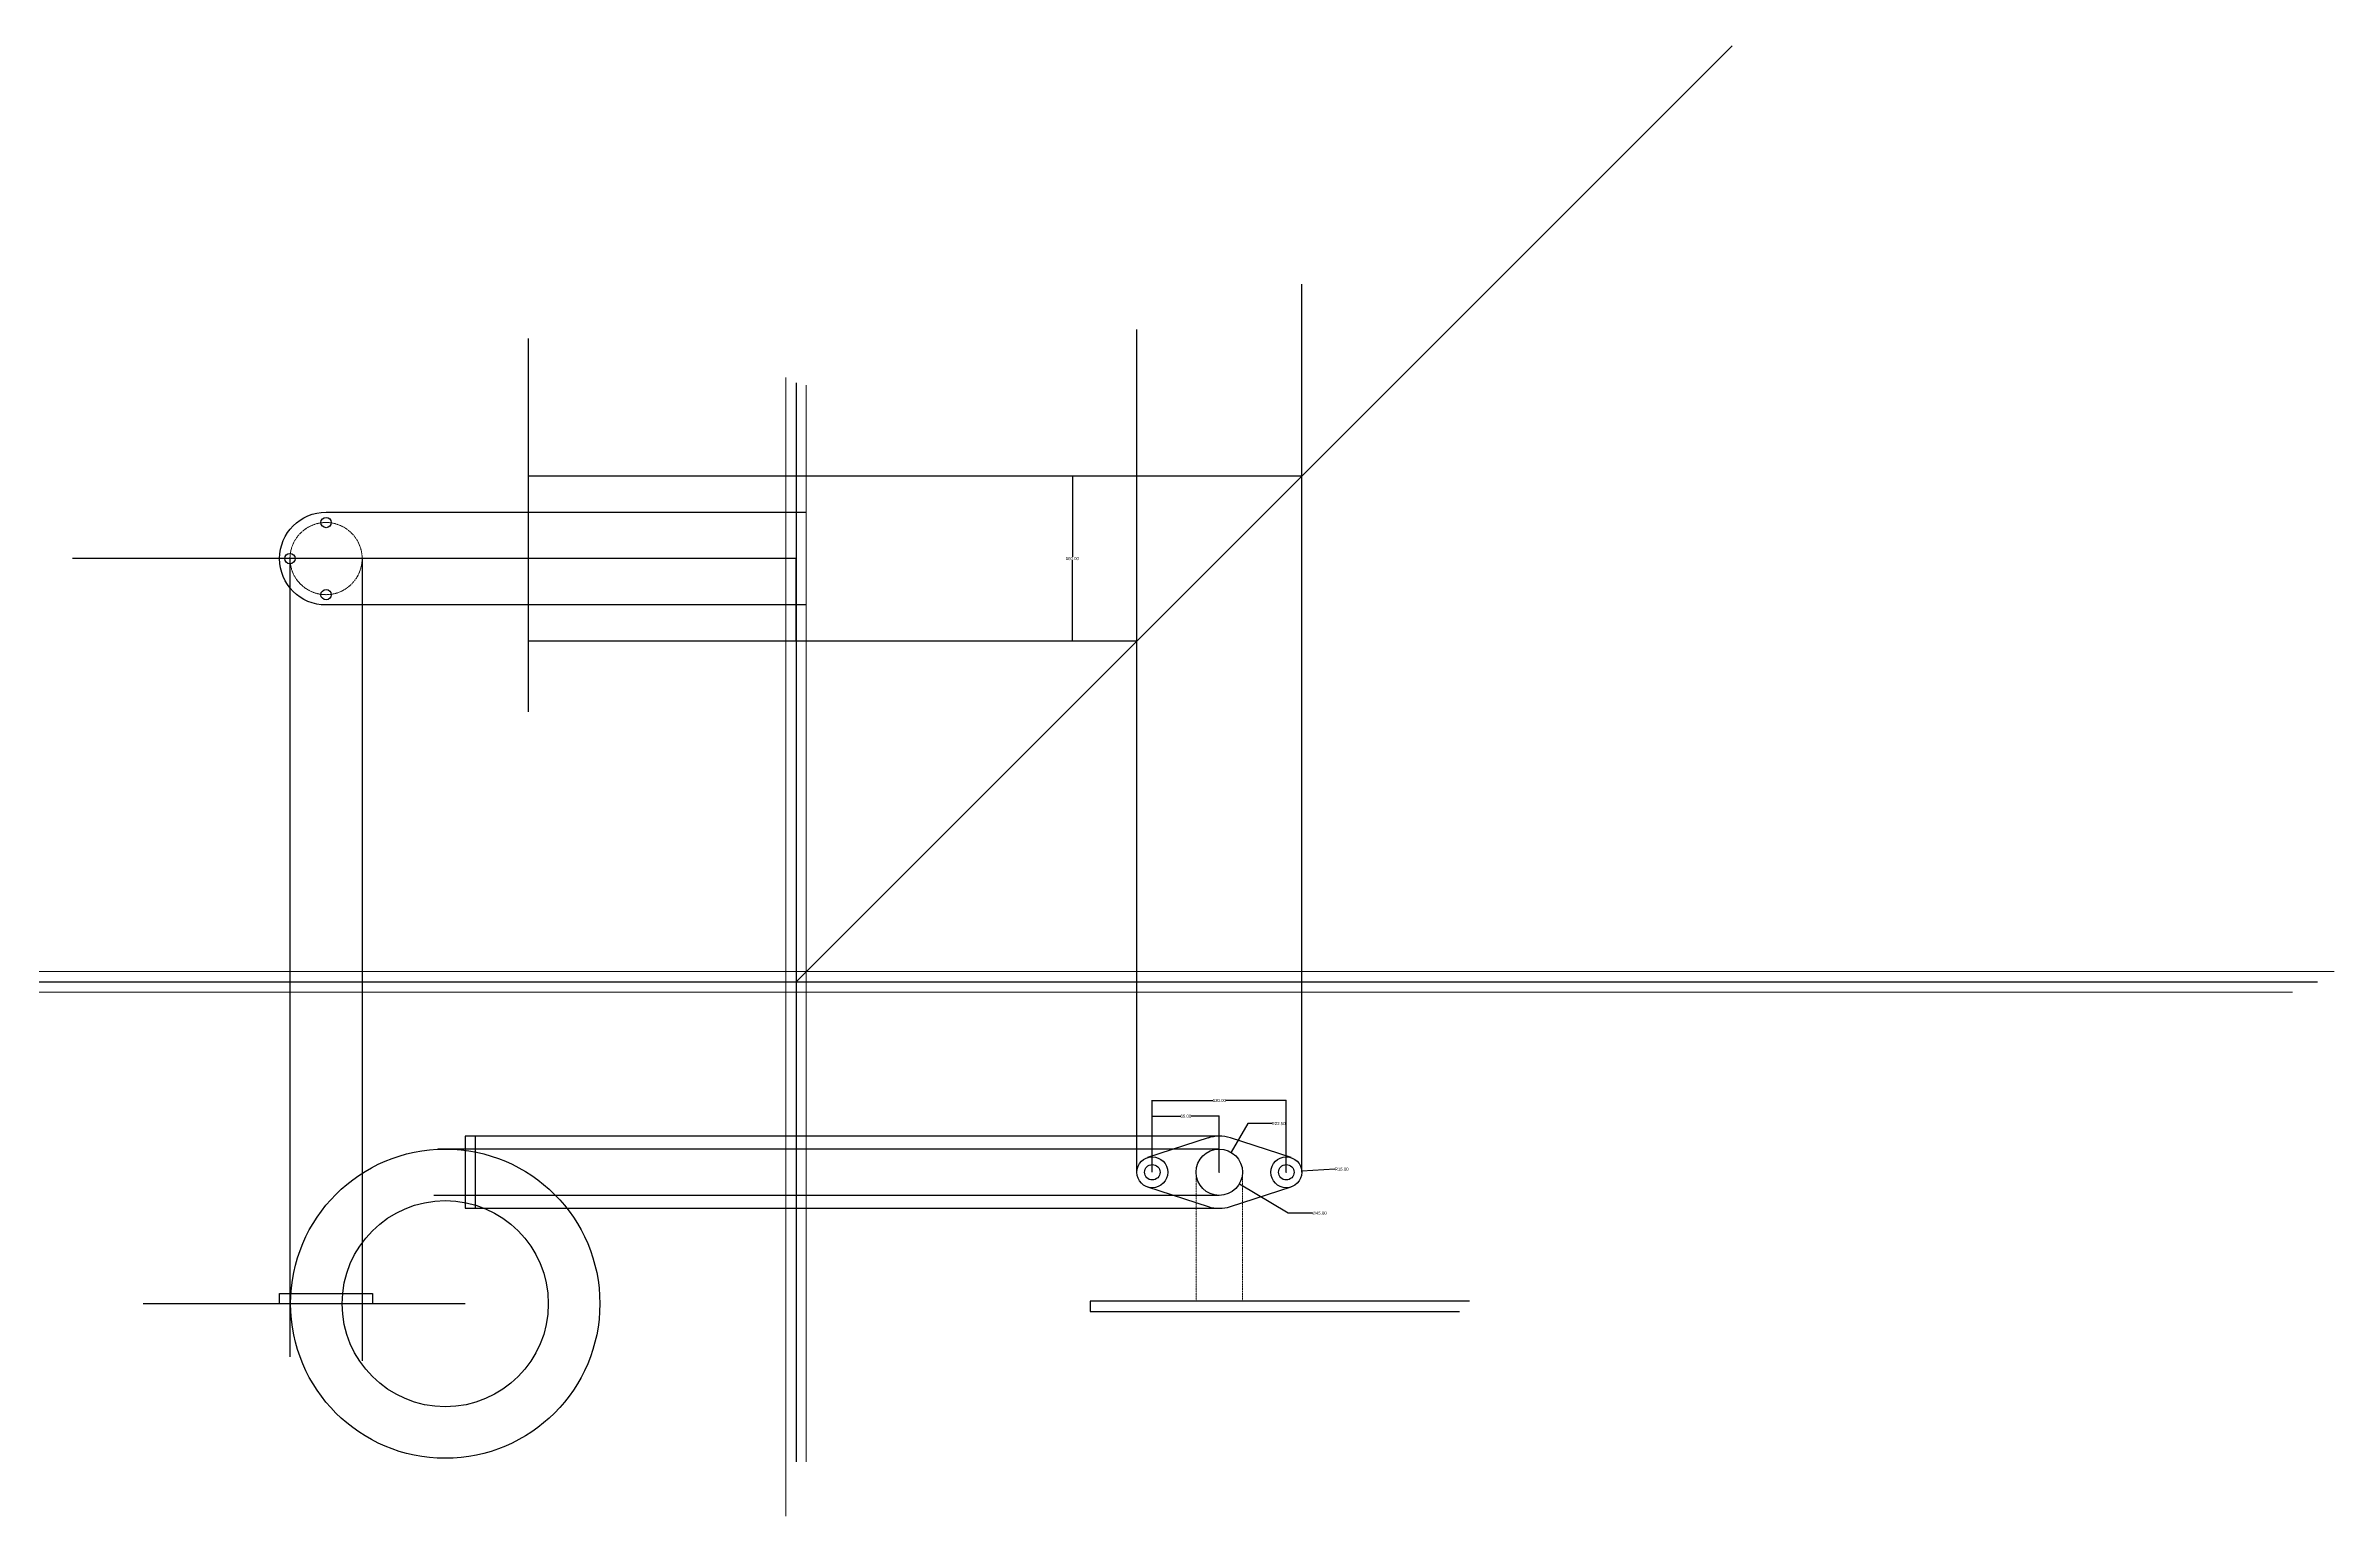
# Model space of a CAD drawing. Header units: millimetres. Extents: x -6852 to 59965, y -10230 to 31776.
# Drawn here: x 1336 to 3556, y 2788 to 4214 of the extents above; entities that cross this region are included whole.
import ezdxf

# ---------------------------------------------------------------- set-up
doc = ezdxf.new("R2010")
doc.units = ezdxf.units.MM
doc.header["$MEASUREMENT"] = 0
doc.linetypes.add('CENTER', pattern=[2, 1.25, -0.25, 0.25, -0.25])
doc.linetypes.add('HIDDEN', pattern=[0.375, 0.25, -0.125])
for name, color, linetype, lineweight in [('Center Line', 132, 'CENTER', 18), ('Hidden Lines', 10, 'HIDDEN', 13), ('Object line', 7, 'Continuous', 25)]:
    doc.layers.add(name, color=color, linetype=linetype, lineweight=lineweight)
doc.layers.add('Layer2', color=7, linetype='Continuous', lineweight=25, plot=False)
doc.layers.add('Projection Line', color=7, linetype='Continuous', lineweight=9, transparency=0.75)
doc.styles.get("Standard").update_dxf_attribs({"font": 'arial.ttf'})
doc.dimstyles.get("Standard").update_dxf_attribs({"dimtxt": 3, "dimasz": 0.18, "dimexe": 0.18, "dimexo": 0.0625, "dimgap": 0.09, "dimtad": 0, "dimtih": 1, "dimtoh": 1, "dimzin": 0, "dimdsep": 46, "dimtxsty": 'Standard', "dimcen": 0.09, "dimadec": 0, "dimazin": 0, "dimtfac": 1, "dimtofl": 0, "dimtmove": 0, "dimatfit": 3, "dimfxl": 1, "dimtolj": 1, "dimtzin": 0, "dimarcsym": 0})

# ---------------------------------------------------------------- blocks, each defined once
blk = doc.blocks.new('*D84')
at = {"layer": 'Defpoints', "color": 0, "transparency": 16777216}
for p in [(2474.7, 3175.6), (2409.7, 3121.2), (2474.7, 3121.2)]:
    blk.add_point(p, dxfattribs=at)
at = {"layer": 'Object line', "color": 0, "lineweight": -2, "transparency": 16777216}
for p, q in [((2409.7, 3121.3), (2409.7, 3175.8)), ((2409.8, 3175.6), (2437, 3175.6)), ((2474.5, 3175.6), (2447.3, 3175.6)), ((2474.7, 3121.3), (2474.7, 3175.8))]:
    blk.add_line(p, q, dxfattribs=at)
at = {"layer": 'Object line', "color": 0, "transparency": 16777216}
for points in [[(2409.8, 3175.6), (2409.8, 3175.5), (2409.7, 3175.6)], [(2474.5, 3175.6), (2474.5, 3175.5), (2474.7, 3175.6)]]:
    blk.add_solid(points, dxfattribs=at)
at = {"layer": 'Object line', "color": 0, "transparency": 16777216, "insert": (2442.2, 3175.6), "char_height": 3, "attachment_point": 5}
blk.add_mtext('\\A1;65.00', dxfattribs=at)
blk = doc.blocks.new('*D85')
at = {"layer": 'Defpoints', "color": 0, "transparency": 16777216}
for p in [(2539.7, 3190.9), (2409.7, 3121.2), (2539.7, 3121.2)]:
    blk.add_point(p, dxfattribs=at)
at = {"layer": 'Object line', "color": 0, "lineweight": -2, "transparency": 16777216}
for p, q in [((2409.7, 3121.3), (2409.7, 3191.1)), ((2409.8, 3190.9), (2468.5, 3190.9)), ((2539.5, 3190.9), (2480.8, 3190.9)), ((2539.7, 3121.3), (2539.7, 3191.1))]:
    blk.add_line(p, q, dxfattribs=at)
at = {"layer": 'Object line', "color": 0, "transparency": 16777216}
for points in [[(2409.8, 3191), (2409.8, 3190.9), (2409.7, 3190.9)], [(2539.5, 3191), (2539.5, 3190.9), (2539.7, 3190.9)]]:
    blk.add_solid(points, dxfattribs=at)
at = {"layer": 'Object line', "color": 0, "transparency": 16777216, "insert": (2474.7, 3190.9), "char_height": 3, "attachment_point": 5}
blk.add_mtext('\\A1;130.00', dxfattribs=at)
blk = doc.blocks.new('*D86')
at = {"layer": 'Defpoints', "color": 0, "transparency": 16777216}
for p in [(2486.1, 3140.6), (2474.7, 3121.2)]:
    blk.add_point(p, dxfattribs=at)
at = {"layer": 'Object line', "color": 0, "lineweight": -2, "transparency": 16777216}
for p, q in [((2502.5, 3168.4), (2486.2, 3140.8)), ((2525.6, 3168.4), (2502.5, 3168.4)), ((2474.6, 3121.2), (2474.8, 3121.2)), ((2474.7, 3121.1), (2474.7, 3121.3))]:
    blk.add_line(p, q, dxfattribs=at)
at = {"layer": 'Object line', "color": 0, "transparency": 16777216}
blk.add_solid([(2486.2, 3140.8), (2486.2, 3140.7), (2486.1, 3140.6)], dxfattribs=at)
at = {"layer": 'Object line', "color": 0, "transparency": 16777216, "insert": (2532.2, 3168.4), "char_height": 3, "attachment_point": 5}
blk.add_mtext('\\A1;R22.50', dxfattribs=at)
blk = doc.blocks.new('*D87')
at = {"layer": 'Defpoints', "color": 0, "transparency": 16777216}
for p in [(2455.3, 3132.7), (2494, 3109.7)]:
    blk.add_point(p, dxfattribs=at)
at = {"layer": 'Object line', "color": 0, "lineweight": -2, "transparency": 16777216}
for p, q in [((2474.6, 3121.2), (2474.8, 3121.2)), ((2474.7, 3121.1), (2474.7, 3121.3)), ((2541.6, 3081.5), (2494.2, 3109.7)), ((2565.2, 3081.5), (2541.6, 3081.5))]:
    blk.add_line(p, q, dxfattribs=at)
at = {"layer": 'Object line', "color": 0, "transparency": 16777216}
blk.add_solid([(2494.2, 3109.7), (2494.2, 3109.6), (2494, 3109.7)], dxfattribs=at)
at = {"layer": 'Object line', "color": 0, "transparency": 16777216, "insert": (2572, 3081.5), "char_height": 3, "attachment_point": 5}
blk.add_mtext('\\A1;∅45.00', dxfattribs=at)
blk = doc.blocks.new('*D88')
at = {"layer": 'Defpoints', "color": 0, "transparency": 16777216}
for p in [(2539.7, 3121.2), (2554.6, 3122.2)]:
    blk.add_point(p, dxfattribs=at)
at = {"layer": 'Object line', "color": 0, "lineweight": -2, "transparency": 16777216}
for p, q in [((2539.6, 3121.2), (2539.8, 3121.2)), ((2539.7, 3121.1), (2539.7, 3121.3)), ((2586.8, 3124.2), (2554.8, 3122.2))]:
    blk.add_line(p, q, dxfattribs=at)
at = {"layer": 'Object line', "color": 0, "transparency": 16777216}
blk.add_solid([(2554.8, 3122.2), (2554.8, 3122.1), (2554.6, 3122.2)], dxfattribs=at)
at = {"layer": 'Object line', "color": 0, "transparency": 16777216, "insert": (2593.4, 3124.2), "char_height": 3, "attachment_point": 5}
blk.add_mtext('\\A1;R15.00', dxfattribs=at)
blk = doc.blocks.new('*D89')
at = {"layer": 'Defpoints', "color": 0, "transparency": 16777216}
for p in [(2394.7, 3796.5), (2332.1, 3636.5), (2394.7, 3636.5)]:
    blk.add_point(p, dxfattribs=at)
at = {"layer": 'Object line', "color": 0, "lineweight": -2, "transparency": 16777216}
for p, q in [((2394.6, 3796.5), (2332, 3796.5)), ((2332.1, 3796.4), (2332.1, 3718.2)), ((2332.1, 3636.7), (2332.1, 3714.9)), ((2394.6, 3636.5), (2332, 3636.5))]:
    blk.add_line(p, q, dxfattribs=at)
at = {"layer": 'Object line', "color": 0, "transparency": 16777216}
for points in [[(2332.1, 3796.4), (2332.2, 3796.4), (2332.1, 3796.5)], [(2332.1, 3636.7), (2332.2, 3636.7), (2332.1, 3636.5)]]:
    blk.add_solid(points, dxfattribs=at)
at = {"layer": 'Object line', "color": 0, "transparency": 16777216, "insert": (2332.1, 3716.5), "char_height": 3, "attachment_point": 5}
blk.add_mtext('\\A1;160.00', dxfattribs=at)

msp = doc.modelspace()

# ---------------------------------------------------------------- linework, layer by layer
for p, q in [((2064.006, 3887.024), (2064.006, 2840.274)), ((1033.378, 3305.874), (3540.218, 3305.874))]:
    msp.add_line(p, q)
at = {"layer": 'Center Line'}
msp.add_circle((1608.068, 3716.534), 35, dxfattribs=at)
at = {"layer": 'Hidden Lines'}
msp.add_lwpolyline([(2497.166, 3121.222), (2497.214, 3091.729), (2497.166, 2996.222), (2474.666, 2996.222), (2452.166, 2996.222), (2452.259, 3091.683), (2452.166, 3121.222)], dxfattribs=at)
at = {"layer": 'Layer2'}
for centre in [(1608.068, 3751.534), (1573.068, 3716.534), (1608.068, 3681.534)]:
    msp.add_circle(centre, 5, dxfattribs=at)
at = {"layer": 'Object line'}
for p, q in [((2554.666, 3121.222), (2554.666, 3982.903)), ((1804.485, 3567.862), (1804.485, 3929.959)), ((2394.666, 3121.222), (2394.666, 3938.704)), ((2554.666, 3796.534), (1804.485, 3796.534)), ((1573.068, 3716.534), (1573.068, 2942.207)), ((1643.068, 3716.534), (1643.068, 2938.173)), ((2394.666, 3636.534), (1804.485, 3636.534)), ((2474.666, 3156.222), (1743.068, 3156.222)), ((2463.897, 3154.524), (2405.051, 3135.494)), ((2474.666, 3143.722), (1716.693, 3143.722)), ((2409.666, 3136.222), (2409.666, 3136.222)), ((2474.666, 3098.722), (1712.662, 3098.722)), ((1743.068, 2993.722), (1430.58, 2993.722))]:
    msp.add_line(p, q, dxfattribs=at)
for points in [[(2074.006, 3671.534), (1608.068, 3671.534, -1), (1608.068, 3761.534), (2074.006, 3761.534)], [(2544.282, 3135.494), (2485.435, 3154.524, 0.16094287), (2463.473, 3154.384)], [(2405.051, 3106.95), (2463.897, 3087.92, 0.15767078), (2485.435, 3087.92), (2544.282, 3106.95)]]:
    msp.add_lwpolyline(points, format="xyb", dxfattribs=at)
for points in [[(2064.006, 3636.534), (2064.006, 3716.534), (1362.151, 3716.534)], [(1753.068, 3086.222), (1753.068, 3156.222), (1743.068, 3156.222), (1743.068, 3086.222), (2474.666, 3086.222)], [(2717.29, 2996.222), (2349.532, 2996.222), (2349.532, 2986.222), (2707.844, 2986.222)]]:
    msp.add_lwpolyline(points, dxfattribs=at)
msp.add_lwpolyline([(1563.068, 3003.722), (1653.068, 3003.722), (1653.068, 2993.722), (1563.068, 2993.722)], close=True, dxfattribs=at)
for centre, radius in [((1723.713, 2993.722), 150), ((2409.666, 3121.222), 15), ((2474.666, 3121.222), 22.5), ((2539.666, 3121.222), 15), ((2409.666, 3121.222), 7.5), ((2539.666, 3121.222), 7.5), ((1723.713, 2993.722), 100)]:
    msp.add_circle(centre, radius, dxfattribs=at)
at = {"layer": 'Projection Line'}
for p, q in [((2064.006, 3305.874), (2972.151, 4214.019)), ((2054.006, 2787.533), (2054.006, 3892.315)), ((2074.006, 2840.274), (2074.006, 3884.908)), ((910.802, 3315.874), (3556.35, 3315.874))]:
    msp.add_line(p, q, dxfattribs=at)
msp.add_lwpolyline([(3515.909, 3295.874), (2064.006, 3295.874), (1018.117, 3295.874)], dxfattribs=at)

# ---------------------------------------------------------------- dimensions: what is measured, and where the dimension line sits
at = {"layer": 'Object line'}
dim = msp.add_linear_dim(base=(2332.149, 3636.534), p1=(2394.666, 3796.534), p2=(2394.666, 3636.534), angle=90, dimstyle='Standard', dxfattribs=at)
dim.commit()
dim.dimension.update_dxf_attribs({"geometry": '*D89', "text_midpoint": (2332.149, 3716.534)})
for base, p2, picture, middle in [((2539.666, 3190.923), (2539.666, 3121.222), '*D85', (2474.666, 3190.923)), ((2474.666, 3175.573), (2474.666, 3121.222), '*D84', (2442.166, 3175.573))]:
    dim = msp.add_linear_dim(base=base, p1=(2409.666, 3121.222), p2=p2, dimstyle='Standard', dxfattribs=at)
    dim.commit()
    dim.dimension.update_dxf_attribs({"geometry": picture, "text_midpoint": middle})
for center, mpoint, picture, middle in [((2474.666, 3121.222), (2486.103, 3140.599), '*D86', (2532.178, 3168.375)), ((2539.666, 3121.222), (2554.637, 3122.153), '*D88', (2586.814, 3124.155))]:
    dim = msp.add_radius_dim(center=center, mpoint=mpoint, dimstyle='Standard', dxfattribs=at)
    dim.commit()
    dim.dimension.update_dxf_attribs({"geometry": picture, "text_midpoint": middle, "dimtype": 164})
dim = msp.add_diameter_dim_2p(p1=(2455.314, 3132.699), p2=(2494.019, 3109.745), dimstyle='Standard', dxfattribs=at)
dim.commit()
dim.dimension.update_dxf_attribs({"geometry": '*D87', "text_midpoint": (2571.982, 3081.499), "dimtype": 163})

doc.saveas('drawing.dxf')
